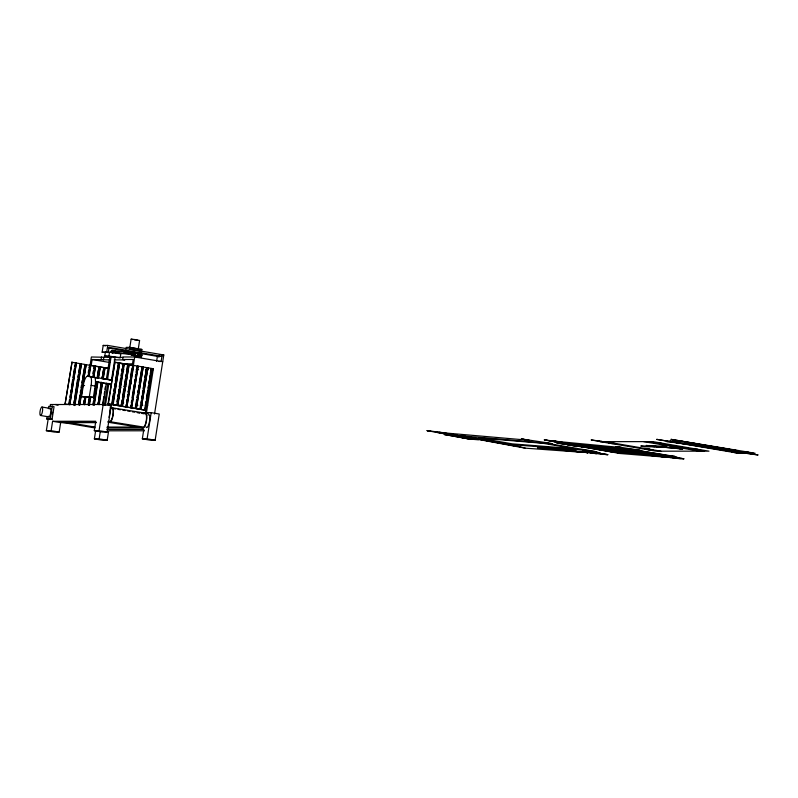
<?xml version="1.0" encoding="UTF-8"?>
<svg xmlns="http://www.w3.org/2000/svg" width="798" height="798" viewBox="0 0 798 798"><rect width="100%" height="100%" fill="white"/><g stroke="black" fill="none" stroke-linecap="round" stroke-linejoin="round"><path stroke-width="1.2" d="M48.369 408.666L48.728 406.372L54.055 406.671L52.079 419.249L46.753 418.95L47.112 416.666M96.438 422.631L60.648 422.651L59.172 432.067L54.404 432.077L46.354 430.701L48.219 418.8M50.084 406.89L50.454 404.516L103.191 404.486L111.231 405.853M46.753 418.95L50.334 418.95L52.299 406.372M46.354 430.701L51.122 430.701L52.598 421.284L95.79 421.254L94.314 430.681L102.363 432.047L107.132 432.047L111.451 403.918M65.097 403.938L72.01 362.242L65.097 403.938L69.127 404.556L75.66 362.861L71.63 362.242M68.937 403.329L69.516 399.648M69.905 397.195L70.284 394.741M70.673 392.297L71.052 389.843M71.441 387.389L72.588 380.028M72.977 377.574L74.314 368.995M74.703 366.541L75.66 362.861M76.339 363.04L69.815 404.736L76.339 363.04L80.369 363.669L73.835 405.354M73.845 402.9L74.224 400.446M74.613 398.002L77.496 379.609M77.875 377.155L78.264 374.701M78.643 372.247L80.369 363.669M74.523 405.534L81.426 363.848L74.902 405.534M78.553 403.708L79.9 395.12M80.279 392.666L80.668 390.212M81.047 387.768L81.436 385.314M81.815 382.86L82.204 380.407M82.583 377.953L85.077 364.467L78.743 404.925M79.421 405.115L86.144 364.646L79.8 405.115M89.865 376.676L93.984 376.925A9.247 2.564 -80.3 0 1 95.152 386.052L93.396 397.284L85.585 397.294L81.566 396.606L83.321 385.374A9.247 2.564 -80.3 0 1 87.341 376.247L112.039 379.998M83.451 403.279L83.84 400.825M88.259 372.626L88.638 370.172M89.027 367.718L89.785 365.265L88.059 376.307M83.64 404.506L84.797 397.145M108.628 368.467L90.074 365.384L91.391 356.995L110.982 357.374M84.329 404.686L85.476 397.324M88.738 376.486L90.473 365.444M84.708 404.686L85.855 397.324M89.127 376.486L90.852 365.444M90.074 365.384L91.191 365.384L92.109 359.509L109.386 359.888M88.169 404.077L91.132 385.364A9.247 2.564 -80.3 0 0 89.965 376.247M92.967 373.424L93.346 370.97M93.735 368.516L94.503 366.073L92.767 377.105M88.359 405.304L89.695 396.726M89.037 405.484L90.383 396.905M93.456 377.284L95.561 366.252L93.835 377.284M89.416 405.484L90.763 396.905M92.877 404.875L93.456 401.204M93.835 398.751L94.224 396.297M94.603 393.843L94.992 391.389M95.371 388.935L96.528 381.584M97.097 377.903L98.254 370.551M93.256 404.875L96.907 381.584M97.486 377.903L98.832 366.871M158.852 361.464L161.116 361.464L161.914 356.357L109.067 347.369L108.269 352.477L102.134 352.207L103.191 345.424L107.72 345.424L163.79 354.95L154.533 414.022M93.935 405.065L97.585 381.763M98.164 378.082L100.269 367.05L98.543 378.082M101.137 359.509L101.526 356.985M94.324 405.065L97.964 381.763M103.411 359.898L103.81 357.374M111.52 357.175L104.767 356.028L105.396 352.018M97.775 404.456L98.164 402.002M98.543 399.549L101.236 382.382M101.815 378.701L102.194 376.257M102.583 373.803L103.92 367.669L102.194 378.701M98.164 404.456L101.615 382.382M102.134 352.207L106.663 352.207L107.72 345.424M98.842 404.636L102.294 382.561M102.872 378.89L104.987 367.848L103.251 378.89M99.221 404.636L102.683 382.561M144.448 430.79L108.658 430.81L107.181 440.237L102.413 440.237L94.373 438.87L95.67 430.531M108.937 356.028L109.565 352.008L120.827 353.923L120.199 357.943L108.937 356.028L104.767 356.028M102.493 405.254L103.83 396.676M104.219 394.222L104.598 391.768M104.987 389.314L105.366 386.86M102.872 405.254L106.324 383.18M110.992 352.307L111.451 350.502L142.104 353.464L133.366 352.766M94.314 430.681L99.082 430.681L103.191 404.486M107.56 379.359L111.122 356.646L115.062 357.314L111.501 380.028L106.353 379.359L109.915 356.646L111.122 356.646M112.937 352.676L111.87 352.497L112.029 351.519M94.373 438.87L99.142 438.87L100.249 431.798M104.329 405.354L107.77 383.409M105.446 405.354L108.887 383.409M115.381 351.569L119.022 351.549M108.019 403.908L114.932 362.222L118.583 362.841L112.049 404.526L108.019 403.908L112.049 404.526M108.408 403.908L114.932 362.222M111.67 404.526L113.396 393.494M113.785 391.04L114.164 388.586M114.553 386.142L114.932 383.688M115.321 381.235L118.583 362.841M112.737 404.716L119.64 363.02L123.291 363.639L116.767 405.334L112.737 404.716L116.378 405.334M113.117 404.706L119.64 363.02M114.174 359.888L124.937 359.878L122.653 359.489L123.042 356.975L134.692 356.975L162.722 361.733M116.957 401.653L117.346 399.2M117.725 396.746L118.114 394.292M118.493 391.848L118.882 389.394M119.261 386.94L120.608 378.352M120.987 375.908L121.376 373.454M121.755 371L122.144 368.546M122.523 366.092L123.291 363.639M125.904 349.195L126.194 347.369L129.765 347.369L141.835 349.424L141.555 351.25L129.485 349.195L129.765 347.369M117.446 405.514L123.969 363.818L127.999 364.447L121.476 406.132L117.446 405.514L121.476 406.132M118.084 402.82L119.85 391.579A9.247 2.564 -80.3 0 1 120.787 387.389M117.825 405.514L124.348 363.818L127.999 364.447M129.855 347.24L131.121 339.13L135.401 339.609L139.6 340.467L138.333 348.566M121.097 406.132L122.054 399.998M122.433 397.554L123.78 388.965M124.169 386.511L124.548 384.057M124.937 381.604L125.316 379.16M125.705 376.706L126.084 374.252M126.473 371.798L127.62 364.447M122.154 406.312L129.067 364.626L132.707 365.245L126.184 406.93L122.154 406.312L126.184 406.93M122.533 406.312L129.067 364.626M130.673 354.571L135.181 355.21L141.455 357.504L136.927 356.816L130.673 354.571L130.952 352.836M126.164 384.546L126.483 382.451L124.747 382.451M133.914 355.06C126.234 350.93 146.712 355.19 140.907 355.709M125.805 406.93L126.184 404.476M126.573 402.032L126.952 399.579M127.341 397.125L127.72 394.671M128.109 392.217L130.024 379.958M130.413 377.504L131.76 368.925M136.079 372.177L137.426 366.043L130.892 407.738L126.862 407.11L134.692 356.975M135.311 355.25L135.58 353.514M126.862 407.11L133.775 365.424L132.259 365.354L133.186 359.489L122.653 359.489M136.787 356.776L136.977 355.589M137.745 352.736C135.181 356.038 148.408 354.901 137.874 354.901M130.513 407.738L130.892 405.284M131.281 402.83L131.66 400.377M132.049 397.923L134.164 384.437M134.543 381.983L134.932 379.529M135.311 377.075L135.7 374.631M131.57 407.918L138.104 366.222L131.57 407.918L135.6 408.536L142.134 366.841L139.251 382.781M139.451 357.295L139.79 356.337M140.757 354.94L141.037 353.215M141.455 355.21L141.545 354.661M141.645 354.013L141.725 353.474M141.426 357.454L141.675 355.778M135.221 408.536L136.568 399.948M136.947 397.504L137.336 395.05M137.715 392.596L138.104 390.142M138.483 387.688L138.872 385.235M136.288 408.716L143.191 367.03L136.288 408.716L140.318 409.334L146.463 367.649M140.129 408.107L140.508 405.653M140.897 403.209L141.276 400.756M141.665 398.302L142.044 395.848M142.433 393.394L142.812 390.94M143.201 388.486L144.538 379.908M144.927 377.454L145.306 375M145.695 372.546L146.074 370.102M140.997 409.514L147.909 367.828L140.997 409.514L145.027 410.132L151.171 368.447M144.837 408.915L145.984 401.554M146.373 399.1L147.72 390.521M148.099 388.067L148.488 385.614M148.867 383.16L149.256 380.706M149.635 378.252L150.024 375.808M150.403 373.354L150.982 369.674M138.942 412.656L151.201 412.646L159.251 414.012L155.151 440.207L150.373 440.207L142.333 438.84L143.81 429.424L106.782 429.444M133.376 365.354L153.366 368.756L146.483 412.646L148.737 413.035M156.588 361.464L157.386 356.357L161.914 356.357M158.902 357.215L159.261 354.96M142.333 438.84L147.101 438.84L151.201 412.646M604.156 454.381L604.285 454.291A12.888 0.589 8.9 0 1 605.363 454.311L607.807 454.67M607.787 454.69L607.757 454.71A12.479 0.569 8.9 0 1 606.4 454.69L596.325 452.925A12.309 0.559 8.9 0 1 597.413 452.945L607.268 454.521M448.825 433.743L439.349 432.346L451.768 434.421L439.907 432.516M681.103 458.521L684.056 458.83L674.978 457.473L683.437 458.67M470.391 438.551L467.578 438.282M130.892 352.796L132.737 352.985M562.251 450.252L587.917 452.675M634.53 452.945L620.375 451.159M549.493 443.588L548.146 443.518M577.373 446.172L575.298 445.942M668.305 457.234L647.188 454.94L668.624 457.344L649.492 455.339M648.445 455.159L649.592 455.279M682.649 449.025L651.657 446.052L682.639 448.975L678.879 447.618M586.101 452.346L560.635 449.952L590.221 452.855M664.155 456.646L670.539 456.755M106.822 379.349L107.91 379.449M622.3 450.431L628.176 450.88L616.545 448.775L605.403 447.778L606.171 447.997M633.871 452.765L625.283 451.907M112.368 350.422L114.603 350.781L113.645 350.571M112.049 352.417L112.917 352.517M111.989 352.786L112.967 352.896M140.837 353.265L140.139 352.975M138.343 354.651L140.019 354.97M655.118 446.591L652.924 446.222L655.128 446.571M681.412 448.825L679.278 448.496L681.422 448.795M564.256 450.491L562.939 450.311L564.276 450.491M587.478 452.685L586.759 452.566L587.488 452.656M667.587 457.244L668.135 457.254M668.195 457.314L667.677 457.264M628.096 450.84L628.854 451.099L620.485 450.202M637.642 450.202L637.213 450.172M139.451 349.424L141.835 349.424M161.525 354.96L163.79 354.95M113.845 357.314L115.062 357.314M113.376 357.374L122.932 357.364M121.456 363.868L132.658 363.858M132.707 365.245L128.687 364.626M153.366 368.756L152.248 368.756L145.376 412.656L147.63 413.035M121.446 369.733L123.89 369.733M136.119 369.723L138.563 369.723M145.904 369.723L148.348 369.713M150.792 369.713L153.246 369.713M124.089 386.651L125.835 386.651M81.566 396.606L93.396 397.284M121.436 402.82L123.66 402.82M114.663 405.244L121.994 405.244M135.451 405.234L137.894 405.234M140.338 405.234L142.792 405.234M145.236 405.224L147.68 405.224M110.184 407.509L145.595 413.184A7.451 2.065 -80.3 0 1 146.533 420.536A7.451 2.065 -80.3 0 1 143.291 427.888L106.962 427.908M110.054 408.347L115.65 408.955M143.58 413.184L145.595 413.184M108.019 421.374L143.421 427.05A6.603 1.825 -80.3 0 0 146.243 420.835A6.603 1.825 -80.3 0 0 145.625 414.052M60.937 421.952A7.451 2.065 -80.3 0 0 61.466 422.242L94.763 422.222M107.89 422.212L143.291 427.888M107.092 427.07L140.398 427.05M667.178 441.224L667.697 441.224M669.861 441.184L670.839 441.184M680.734 441.184L681.701 441.184M600.176 441.653L652.914 441.623L663.956 443.548M669.143 441.563L666.699 441.563L677.273 442.95M612.944 443.02L608.226 443.02L598.789 441.354L604.116 441.653M656.245 443L660.953 442.99M679.248 443.279L679.766 443.279M682.36 443.319L683.337 443.319M694.21 443.309L684.145 443.449L670.031 441.055L679.926 441.045L694.041 443.449M611.577 443.578L616.226 443.578M659.537 443.558L664.185 443.548L700.634 449.793M681.841 443.628L684.225 443.628M696.065 443.628L698.45 443.628M686.799 443.987L727.896 450.79M689.592 443.987L730.998 450.79M690.988 443.987L732.394 450.79M692.375 443.987L733.791 450.79M693.771 443.987L734.868 450.79M696.564 443.987L737.661 450.79M704.375 445.124L704.903 445.124M666.38 445.404L669.961 445.404M649.652 446.022L640.784 446.022L645.343 446.8L654.21 446.79M653.821 446.012L662.3 446.012L666.859 446.79L660.944 446.79M715.158 446.96L715.696 446.96M678.45 447.459L682.031 447.449M723.916 448.456L724.454 448.446M649.622 449.254L644.964 449.254L608.515 443.02M692.923 449.234L697.572 449.224M648.195 449.813L652.904 449.813M696.215 449.793L700.923 449.793L708.973 451.159L656.245 451.189L645.193 449.254M726.35 450.79L738.2 450.79L670.928 439.349L755.137 453.264L738.529 453.274L656.694 439.359L726.808 450.79M732.015 452.167L748.634 452.157M743.377 452.785L741.721 452.506L749.801 452.995M749.073 452.875L738.659 452.157M753.053 452.985L737.392 452.995L732.494 452.167M139.919 352.945L138.752 352.975L140.857 353.155M590.38 451.987L582.49 451.967M586.36 452.396L591.707 452.486M591.049 452.237L582.48 451.848M671.018 456.945L664.345 456.646M667.497 457.094L671.587 457.174M649.422 455.259L641.293 454.012L650.659 455.259M563.258 450.401L563.897 450.391M474.72 438.81L473.613 438.551L525.244 448.157L583.528 452.366M593.064 453.005L590.021 452.785L602.769 454.351L601.991 454.032M598.241 453.394L592.914 452.376L600.964 453.444M565.144 450.321L553.034 448.795L562.57 450.351M592.914 452.376L600.046 453.065M137.595 349.065L138.254 349.065L135.221 348.397M582.819 450.112L596.385 451.748L599.288 452.935M553.672 448.985L537.553 447.778L554.52 449.234M561.732 449.583L575.747 450.81L563.607 449.912M553.034 448.795L564.106 449.992M111.451 350.502L111.969 350.731M505.423 443.788L461.054 435.718L511.079 444.606L590.041 450.671M448.885 434.86L444.296 434.481L469.034 439.04L478.451 439.798M672.983 457.723L670.45 457.523L680.514 458.79L679.357 458.311M468.995 438.421L475.259 438.94M444.296 434.481L466.561 438.471L476.825 439.309M676.943 457.902L672.365 457.005L678.679 457.872M672.365 457.005L677.981 457.573M609.153 450.98L607.847 450.72L612.565 452.037L581.792 446.71L620.106 453.503L670.629 457.583M636.465 450.252L674.879 456.436L677.362 457.473M608.565 450.93L610.39 451.109M614.729 451.858L642.47 454.401M669.702 456.426L649.971 455.02M628.914 453.114L641.821 454.192M648.405 454.73L657.213 455.468M577.602 445.484L576.745 445.254L614.919 452.037L629.802 453.274M629.283 451.738L627.627 451.598L649.851 454.98M658.709 455.668L670.18 456.616M123.8 351.958L128.578 352.357M111.181 352.227L131.5 353.953M115.161 352.975L130.702 354.292M547.458 443.399L552.465 443.818L450.551 434.82L463.728 436.336M464.466 436.476L455.419 435.638M605.552 449.972L604.964 449.922L606.31 450.182L574.52 444.676L575.388 444.905M665.512 455.209L665.043 455.169M664.295 455.129L674.879 456.436M574.52 444.676L608.216 450.71L606.889 450.461M438.022 432.506L437.364 432.366L440.456 432.636M561.991 443.479L556.944 443.02L582.56 446.78M591.657 447.578L616.645 449.763M627.707 450.73L640.884 451.887M594.121 447.997L619.966 450.252M628.625 451.01L639.787 451.977L639.018 451.718L664.225 455.967M556.944 443.02L583.547 447.169M612.854 449.962L612.146 449.753L622.53 450.651M599.777 448.975L614.57 450.252M629.273 451.518L641.053 452.536L658.629 455.508M140.727 353.145L139.989 353.195M430.132 431.309L427.08 430.631L446.122 433.045L529.174 440.287L521.373 438.95L526.57 440.057M521.373 438.95L551.089 443.359M637.762 450.262L640.176 450.87M638.33 450.93L638.51 451.07M638.989 451.149L669.622 456.396M639.637 451.379L639.816 451.518M576.385 446.052L581.473 446.501M589.453 447.199L614.241 449.374M626.25 450.431L640.215 451.658M130.443 347.729L134.852 348.337M557.593 441.543L544.346 439.898L564.874 443.608L640.714 450.461L616.156 446.611L619.607 447.389M637.004 450.471L637.183 450.621M637.672 450.7L666.659 455.798L665.712 455.429M115.431 351.24L113.715 350.861M567.368 443.299L561.393 442.76L567.807 443.419L562.031 442.381M544.346 439.898L562.799 443.089L639.597 450.072M566.52 443.758L568.445 444.007M552.934 441.334L555.189 441.464M559.199 441.793L563.498 442.81L554.111 441.154L622.33 447.648L616.156 446.611M468.915 438.501L444.715 433.922L449.952 434.87M138.453 355.27L139.431 355.339M139.251 357.265L140.209 357.275M576.286 446.122L557.473 442.341L560.106 442.82M567.777 443.937L565.662 443.688M132.388 354.781L132.987 354.95M467.488 438.341L459.668 437.174M622.45 450.581L619.039 450.002M575.198 445.992L572.615 445.593M137.755 340.337L134.523 339.858M139.111 352.826L140.408 353.115M133.715 353.285L132.687 353.125M138.114 357.065L138.653 356.995M138.423 357.055L138.962 357.045M620.485 450.321L618.28 449.892M649.083 455.319L647.248 455M108.189 379.479L111.042 380.008M138.523 357.075L139.46 357.225M618.999 450.112L615.268 449.444M625.213 452.007L612.146 449.753M563.767 443.419L560.226 442.84L561.203 443M572.705 445.663L567.428 444.765M618.231 450.002L614.58 449.334M138.942 357.115L139.58 357.215M562.341 443.179L561.144 443.02M139.47 355.509L138.553 355.359M133.007 354.871L133.914 355.04M139.52 354.791L140.498 354.97M113.426 350.651L112.378 350.442M139.411 354.881L138.433 354.691M139.46 353.115L138.702 352.965M112.947 352.995L112.009 352.806M615.318 449.553L613.333 449.124L614.669 449.444M635.986 450.202L665.093 455.05M669.123 456.197L640.375 451.838M736.584 450.79L695.168 443.987L735.187 450.79M747.576 452.785L748.474 452.995M748.684 453.264L750.429 453.563L745.103 453.264M741.99 452.157L744.005 452.506M749.851 453.563L758.1 454.97L747.437 453.563M741.781 452.446L745.551 452.995M743.856 452.815L744.574 452.995M729.601 450.79L688.195 443.987L728.205 450.79M103.191 345.424L105.635 345.843M108.229 347.998L157.386 356.357M656.963 442.99L660.245 443.558M693.642 449.234L696.923 449.793M648.195 441.623L704.255 451.159M643.667 441.633L699.726 451.159M112.787 352.596L112.129 352.467M106.663 352.207L108.269 352.477M655.816 446.351L646.31 445.454L657.562 447.359L661.732 447.359L660.574 447.159M604.894 441.653L660.953 451.179M612.226 443.02L615.517 443.578M648.904 449.254L652.195 449.813M601.782 441.354L591.138 439.947L599.368 441.354M114.553 362.222L118.204 362.841M119.261 363.02L122.912 363.639M92.109 359.509L109.745 362.511M666.569 456.955L667.786 457.164M605.403 447.778L614.071 449.344M627.627 451.598L643.946 454.232M560.625 442.91L559.837 442.8M91.191 365.384L107.65 368.177M81.047 363.848L85.077 364.467M85.755 364.646L89.785 365.265M129.755 383.01L130.513 383.14A9.247 2.564 -80.3 0 1 131.371 383.778M87.341 376.247L88.598 376.457M94.982 377.544L97.386 377.953M103.411 378.98L105.815 379.389M95.74 381.534L111.391 384.187M95.531 381.943L111.171 384.596M91.132 385.364L95.152 386.052M128.159 391.658L129.665 391.918M83.321 385.374L84.578 385.584M127.241 407.11L130.892 407.738M131.959 407.918L135.6 408.536M136.667 408.716L140.318 409.334M141.376 409.514L145.027 410.132M118.034 409.364L120.418 409.763M122.812 410.172L125.196 410.581M127.58 410.98L129.964 411.389M132.348 411.798L134.732 412.197M137.116 412.606L139.5 413.015M141.884 413.414L144.268 413.823M56.289 404.506L58.583 404.905M55.172 404.506L57.466 404.905M50.454 404.516L52.758 404.905M42.045 407.04A4.289 1.187 -80.3 0 1 41.875 413.693A4.289 1.187 -80.3 0 1 39.9 413.035A4.289 1.187 -80.3 0 1 42.045 407.04L50.932 408.556M40.508 415.479L49.396 416.985M50.334 418.95L52.079 419.249M68.748 422.621L94.982 427.08A6.603 1.825 -80.3 0 1 94.513 426.83M61.466 422.242L94.852 427.918A7.451 2.065 -80.3 0 1 93.895 426.721M52.598 421.284L60.648 422.651M99.082 430.681L107.132 432.047M147.101 438.84L155.151 440.207M51.122 430.701L59.172 432.067M99.142 438.87L107.181 440.237M681.662 458.7L681.103 458.541M629.602 452.436L622.181 450.541M543.418 442.71L596.385 451.748M583.049 450.192L587.847 451.02L594.53 453.563M552.465 441.214L561.852 442.87M610.62 451.498L578.929 445.833L579.757 446.042M585.333 452.257L587.677 452.626M573.892 450.491L575.747 450.81M561.792 450.002L563.428 450.291M558.48 442.511L559.647 442.77M448.466 433.603L457.374 435.219L437.364 432.366M507.997 444.426L466.231 436.815M511.448 445.274L469.244 437.523M427.08 430.631L453.394 435.469M132.747 339.549L131.201 339.18M140.308 355.499L138.523 355.29M466.561 438.471L469.034 439.04M467.748 437.174L468.905 437.444M470.72 437.873L471.847 438.132M472.177 438.212L473.294 438.471M475.039 438.88L476.117 439.139M476.436 439.209L477.503 439.469M448.306 433.563L448.825 433.723M554.301 441.244L561.273 442.192M504.994 443.678L513.862 445.873M511.079 444.606L525.244 448.157M562.799 443.089L564.874 443.608M574.57 446.082L576.405 446.551M575.637 444.965L576.495 445.194M577.842 445.543L578.68 445.763M579.996 446.112L580.814 446.321M581.054 446.391L581.862 446.601M582.101 446.661L582.899 446.87M606.68 450.401L605.931 450.192L607.268 450.451M614.919 452.037L620.106 453.503M556.844 449.454L558.889 450.072M623.567 450.561L630.24 452.626M627.258 450.88L630.799 451.997M632.375 452.506L633.702 452.915M644.225 454.511L645.871 455.06M549.662 443.578L550.869 443.977M673.652 446.73L677.771 448.217M589.213 451.209L596.196 453.882M594.6 452.666L596.056 453.234M666.24 455.498L667.118 455.838M668.195 455.828L673.961 458.112M669.233 455.957L675.288 458.371M673.662 457.224L674.938 457.743M90.872 377.085A9.247 2.564 -80.3 0 1 91.371 376.925M125.077 387.269A9.247 2.564 -80.3 0 1 125.635 385.813M49.566 408.905A4.289 1.187 -80.3 0 1 50.892 410.102A4.289 1.187 -80.3 0 1 49.955 415.549A4.289 1.187 -80.3 0 1 48.309 416.207M52.588 412.187A4.289 1.187 -80.3 0 1 52.259 414.122M147.999 415.04A6.603 1.825 -80.3 0 1 149.535 421.424A6.603 1.825 -80.3 0 1 145.974 426.88M109.795 409.693A6.603 1.825 -80.3 0 1 108.947 417.294M112.209 407.509A7.451 2.065 -80.3 0 1 113.146 414.86A7.451 2.065 -80.3 0 1 109.905 422.212M112.079 408.347A6.603 1.825 -80.3 0 1 112.907 414.86A6.603 1.825 -80.3 0 1 110.034 421.374M669.991 445.743L678.44 447.089L669.991 445.743M132.039 355.11L133.864 355.419L132.099 355.11M575.009 448.775L512.226 443.858L478.491 437.903L543.109 443.309L575.009 448.775"/></g></svg>
